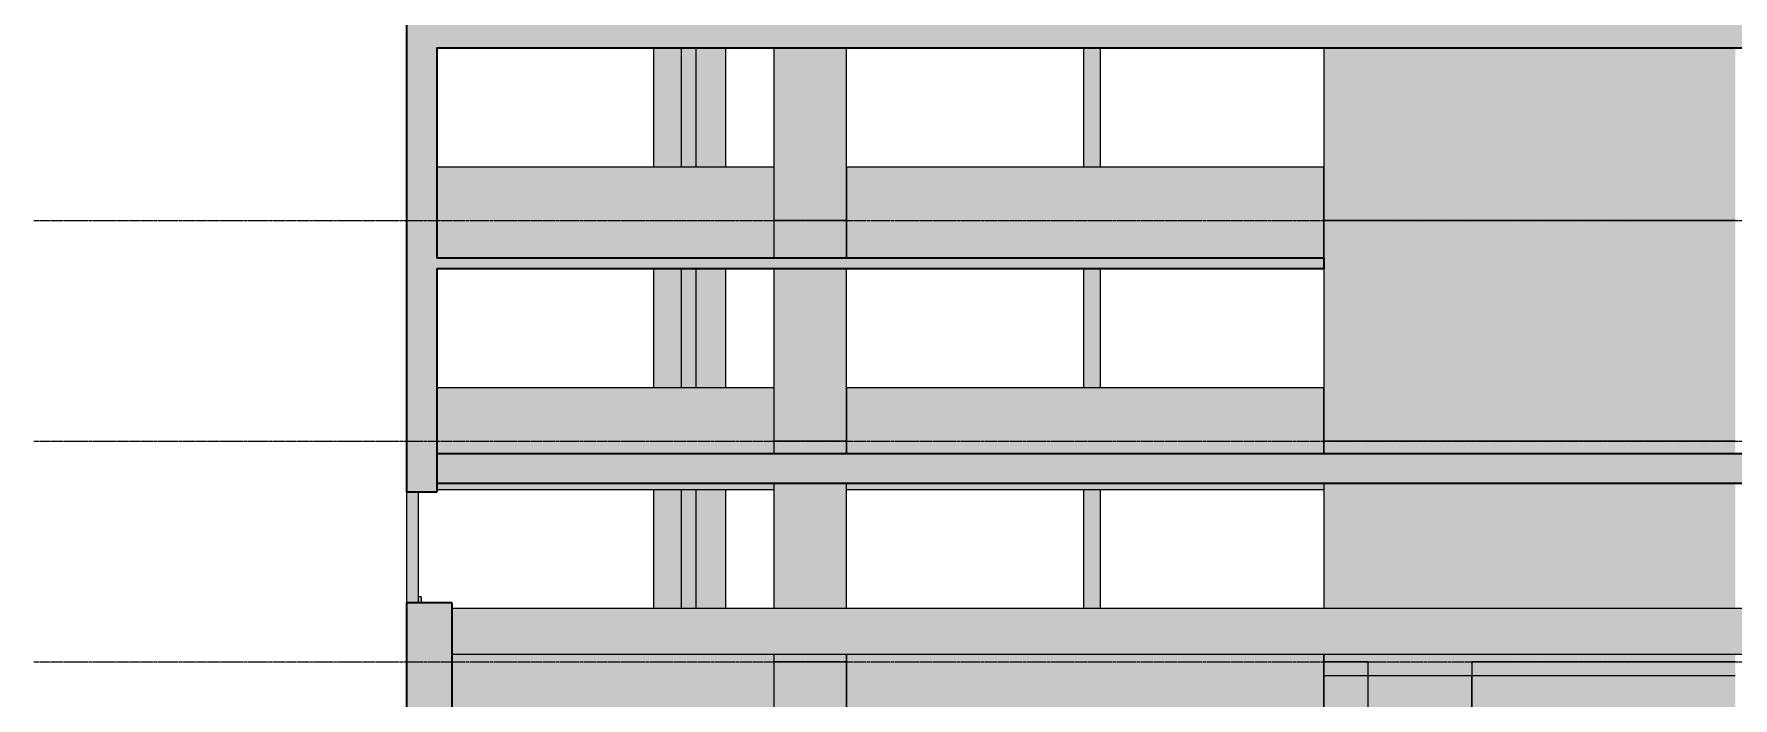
# Model space of a CAD drawing. Extents: x -2131 to 52870, y -3196 to 88043.
# Drawn here: x 34692 to 36910, y 79859 to 80725 of the extents above; entities that cross this region are included whole.
import ezdxf

# ---------------------------------------------------------------- set-up
doc = ezdxf.new("R2010")
doc.units = 0
doc.linetypes.add('Centro', pattern=[3.175, 0.635, -0.47625, 1.5875, -0.47625])
for name, color, linetype, lineweight in [('A-FLOR', 7, 'Continuous', 25), ('A-FLOR-LEVL', 7, 'Continuous', 9), ('S-BEAM', 7, 'Continuous', 25), ('S-COLS', 7, 'Continuous', 25)]:
    doc.layers.add(name, color=color, linetype=linetype, lineweight=lineweight)

msp = doc.modelspace()

# ---------------------------------------------------------------- hatches: boundary and pattern name
at = {"layer": 'A-FLOR', "true_color": 0xc0c0c0}
msp.add_hatch(color=9, dxfattribs=at).paths.add_polyline_path([(35692.048, 80419), (36375.677, 80419), (36375.677, 80433), (35217.909, 80433), (35217.909, 80419), (35657.655, 80419)], flags=0)
at = {"layer": 'S-BEAM', "true_color": 0xc0c0c0}
for points in [[(37863.296, 80707), (37887.416, 80707), (37887.416, 80743.5), (37926.916, 80743.464), (37926.916, 80746), (35179.159, 80746), (35179.159, 80743.5), (35217.909, 80743.5), (35217.909, 80707), (37759.903, 80707)], [(35485.263, 80433), (35657.655, 80433), (35657.655, 80552), (35217.909, 80552), (35217.909, 80433), (35278.477, 80433)], [(35752.655, 80433), (36375.677, 80433), (36375.677, 80552), (35752.655, 80552), (35752.655, 80502.837)], [(35576.405, 80178), (35657.655, 80178), (35657.655, 80264), (35217.909, 80264), (35217.909, 80178), (35536.959, 80178)], [(36375.677, 80178), (36375.677, 80264), (35752.655, 80264), (35752.655, 80178), (36359.581, 80178)], [(36725.976, 80139), (37887.416, 80139), (37887.416, 80178), (35217.909, 80178), (35217.909, 80139), (36622.583, 80139)], [(35588.655, 80131), (35657.655, 80131), (35657.655, 80139), (35217.909, 80139), (35217.909, 80131), (35555.905, 80131)], [(36375.677, 80131), (36375.677, 80139), (35752.655, 80139), (35752.655, 80131), (36312.405, 80131)], [(35237.409, 79916), (37346.417, 79916), (37346.332, 79976), (35237.409, 79976), (35237.409, 79973.357)], [(35485.263, 79831), (35657.655, 79831), (35657.655, 79916), (35237.409, 79916), (35237.409, 79831), (35278.477, 79831)], [(36105.619, 79831), (36375.677, 79831), (36375.677, 79916), (35752.655, 79916), (35752.655, 79831), (35898.834, 79831)], [(36519.19, 79786), (36568.929, 79786), (36568.929, 79888), (36433.406, 79888), (36433.406, 79786)]]:
    msp.add_hatch(color=9, dxfattribs=at).paths.add_polyline_path(points, flags=0)
at = {"layer": 'S-COLS', "true_color": 0xc0c0c0}
h = msp.add_hatch(color=9, dxfattribs=at)
h.paths.add_polyline_path([(35743.744, 80482), (35752.655, 80482), (35752.655, 80707), (35657.655, 80707), (35657.655, 80482), (35692.048, 80482)], flags=0)
h.paths.add_polyline_path([(35692.048, 80746), (35752.655, 80746), (35752.655, 80788), (35657.655, 80788), (35657.655, 80746)], flags=0)
h = msp.add_hatch(color=9, dxfattribs=at)
h.paths.add_polyline_path([(36375.677, 80482), (36912.667, 80482), (36912.667, 80707), (36375.677, 80707), (36375.677, 80502.837)], flags=0)
h.paths.add_polyline_path([(36725.976, 80746), (36912.667, 80746), (36912.667, 80788), (36375.677, 80788), (36375.677, 80746), (36634.228, 80746)], flags=0)
for points in [[(35193.409, 80127.5), (35217.909, 80127.5), (35217.909, 80743.5), (35178.409, 80743.5), (35178.409, 80127.5)], [(35501.155, 80552), (35536.905, 80552), (35536.905, 80707), (35501.155, 80707), (35501.155, 80591.084)], [(35555.905, 80552), (35555.905, 80707), (35536.905, 80707), (35536.905, 80552), (35542.378, 80552)], [(35567.96, 80552), (35594.655, 80552), (35594.655, 80707), (35555.905, 80707), (35555.905, 80552), (35565.626, 80552)], [(36061.905, 80552), (36083.905, 80552), (36083.905, 80707), (36061.905, 80707), (36061.905, 80591.084)], [(35501.155, 80264), (35536.905, 80264), (35536.905, 80419), (35501.155, 80419), (35501.155, 80277.963)], [(35545.597, 80264), (35555.905, 80264), (35555.905, 80419), (35536.905, 80419), (35536.905, 80264), (35542.816, 80264)], [(35576.405, 80264), (35594.655, 80264), (35594.655, 80419), (35555.905, 80419), (35555.905, 80264)], [(36063.405, 80264), (36083.905, 80264), (36083.905, 80419), (36061.905, 80419), (36061.905, 80264)], [(35501.155, 79976), (35536.905, 79976), (35536.905, 80131), (35501.155, 80131), (35501.155, 80061.604)], [(35536.905, 79976), (35555.905, 79976), (35555.905, 80131), (35536.905, 80131), (35536.905, 79986.858)], [(35555.905, 79976), (35594.655, 79976), (35594.655, 80131), (35555.905, 80131), (35555.905, 80061.604)], [(36061.905, 79976), (36083.905, 79976), (36083.905, 80131), (36061.905, 80131), (36061.905, 80061.604)], [(35192.928, 79983), (35193.409, 79983), (35193.409, 80127.5), (35178.409, 80127.5), (35178.409, 79983)], [(35178.409, 79510.004), (35237.409, 79510.004), (35237.409, 79983), (35178.409, 79983), (35178.409, 79532.123)], [(35743.744, 79510.004), (35752.655, 79510.004), (35752.655, 79906), (35657.655, 79906), (35658.002, 79510.004), (35717.896, 79510.004)], [(36375.677, 79510.004), (36433.406, 79510.004), (36433.406, 79888), (36429.266, 79906), (36375.677, 79906), (36375.677, 79532.123)], [(36858.002, 79510.004), (36912.667, 79510.004), (36912.667, 79906), (36589.149, 79906), (36568.929, 79888), (36568.929, 79510.004), (36857.721, 79510.004)]]:
    msp.add_hatch(color=9, dxfattribs=at).paths.add_polyline_path(points, flags=0)
h = msp.add_hatch(color=9, dxfattribs=at)
h.paths.add_polyline_path([(35657.655, 80194), (35752.655, 80194), (35752.655, 80419), (35657.655, 80419), (35657.655, 80238.097)], flags=0)
h.paths.add_polyline_path([(35692.048, 80433), (35752.655, 80433), (35752.655, 80482), (35657.655, 80482), (35657.655, 80433)], flags=0)
h = msp.add_hatch(color=9, dxfattribs=at)
h.paths.add_polyline_path([(36900.463, 80178), (36912.667, 80178), (36912.667, 80194), (36895.591, 80178.798)], flags=0)
h.paths.add_polyline_path([(36375.677, 80178), (36756.452, 80178), (36912.667, 80194), (36912.667, 80482), (36375.677, 80482), (36375.677, 80194)], flags=0)
h = msp.add_hatch(color=9, dxfattribs=at)
h.paths.add_polyline_path([(35657.655, 79906), (35752.655, 79906), (35752.655, 79916), (35657.655, 79916)], flags=0)
h.paths.add_polyline_path([(35692.048, 79976), (35752.655, 79976), (35752.655, 80139), (35657.655, 80139), (35657.655, 79976)], flags=0)
h.paths.add_polyline_path([(35752.655, 80178), (35752.655, 80194), (35657.655, 80194), (35657.655, 80178), (35715.405, 80178)], flags=0)
h = msp.add_hatch(color=9, dxfattribs=at)
h.paths.add_polyline_path([(36519.19, 79888), (36568.929, 79888), (36589.149, 79906), (36912.667, 79906), (36912.667, 79916), (36375.677, 79916), (36375.677, 79906), (36429.266, 79906), (36433.406, 79888), (36467.494, 79888)], flags=0)
h.paths.add_polyline_path([(36667.782, 79976), (36912.667, 79976), (36912.667, 80139), (36375.677, 80139), (36375.677, 79976), (36622.583, 79976)], flags=0)
h.paths.add_polyline_path([(36900.463, 80178), (36895.591, 80178.798), (36912.667, 80194), (36756.452, 80178), (36894.694, 80178)], flags=0)
h = msp.add_hatch(color=9, dxfattribs=at)
h.paths.add_polyline_path([(35178.404, 79540.004), (35178.409, 79540.011), (35178.404, 79540.516)], flags=0)
h.paths.add_polyline_path([(35178.404, 79976), (35178.409, 79976), (35178.404, 79991)], flags=0)
h.paths.add_polyline_path([(35197.404, 79983), (35197.404, 79991), (35193.409, 79991), (35193.409, 79983)], flags=0)

# ---------------------------------------------------------------- linework, layer by layer
at = {"layer": 'A-FLOR', "color": 190, "lineweight": 35, "true_color": 0x8000ff}
for p, q in [((35217.909, 80433), (36375.677, 80433)), ((36375.677, 80419), (35217.909, 80419)), ((36375.677, 80433), (36375.677, 80419))]:
    msp.add_line(p, q, dxfattribs=at)
at = {"layer": 'A-FLOR-LEVL', "linetype": 'Centro'}
for p, q in [((34691.966, 80482), (39504.639, 80482)), ((34691.966, 80194), (39504.639, 80194)), ((34691.966, 79906), (39504.639, 79906))]:
    msp.add_line(p, q, dxfattribs=at)
at = {"layer": 'S-BEAM', "color": 190, "lineweight": 35, "true_color": 0x8000ff}
for p, q in [((35217.909, 80707), (37887.416, 80707)), ((35217.909, 80178), (35217.909, 80139)), ((35217.909, 80178), (37887.416, 80178)), ((35217.909, 80139), (37887.416, 80139))]:
    msp.add_line(p, q, dxfattribs=at)
at = {"layer": 'S-BEAM', "lineweight": 9}
for p, q in [((35217.909, 80552), (35657.655, 80552)), ((35657.655, 80552), (35657.655, 80433)), ((35752.655, 80552), (35752.655, 80433)), ((35752.655, 80552), (36375.677, 80552)), ((36375.677, 80482), (36375.677, 80552)), ((36375.677, 80433), (36375.677, 80482)), ((35217.909, 80264), (35657.655, 80264)), ((35657.655, 80264), (35657.655, 80178)), ((35752.655, 80264), (35752.655, 80178)), ((35752.655, 80264), (36375.677, 80264)), ((36375.677, 80194), (36375.677, 80264)), ((36375.677, 80178), (36375.677, 80194)), ((35217.909, 80131), (35657.655, 80131)), ((35752.655, 80131), (36375.677, 80131)), ((35178.404, 79831), (35178.404, 79976)), ((35237.409, 79976), (37346.417, 79976)), ((35237.409, 79916), (37346.417, 79916)), ((35657.655, 79916), (35657.655, 79831)), ((35752.655, 79916), (35752.655, 79831)), ((36375.677, 79831), (36375.677, 79916)), ((36433.406, 79786), (36433.406, 79888)), ((36568.929, 79888), (36433.406, 79888)), ((36568.929, 79786), (36568.929, 79888))]:
    msp.add_line(p, q, dxfattribs=at)
at = {"layer": 'S-COLS', "color": 190, "lineweight": 35, "true_color": 0x8000ff}
for p, q in [((35178.409, 80743.5), (35178.409, 80127.5)), ((35217.909, 80707), (35217.909, 80433)), ((35217.909, 80419), (35217.909, 80127.5)), ((35217.909, 80127.5), (35178.409, 80127.5))]:
    msp.add_line(p, q, dxfattribs=at)
at = {"layer": 'S-COLS', "lineweight": 9}
for p, q in [((35501.155, 80552), (35501.155, 80707)), ((35536.905, 80707), (35536.905, 80552)), ((35555.905, 80707), (35555.905, 80552)), ((35594.655, 80707), (35594.655, 80552)), ((35657.655, 80707), (35657.655, 80482)), ((35752.655, 80482), (35752.655, 80707)), ((36061.905, 80707), (36061.905, 80552)), ((36083.905, 80707), (36083.905, 80552)), ((36375.677, 80707), (36375.677, 80552)), ((36375.677, 80552), (36375.677, 80482)), ((35657.655, 80482), (35657.655, 80433)), ((35752.655, 80482), (35657.655, 80482)), ((35752.655, 80482), (35657.655, 80482)), ((35752.655, 80433), (35752.655, 80482)), ((36912.667, 80482), (36375.677, 80482)), ((36375.677, 80482), (36375.677, 80433)), ((36912.667, 80482), (36375.677, 80482)), ((35501.155, 80264), (35501.155, 80419)), ((35536.905, 80419), (35536.905, 80264)), ((35555.905, 80419), (35555.905, 80264)), ((35594.655, 80419), (35594.655, 80264)), ((35657.655, 80419), (35657.655, 80194)), ((35752.655, 80194), (35752.655, 80419)), ((36061.905, 80419), (36061.905, 80264)), ((36083.905, 80419), (36083.905, 80264)), ((36375.677, 80419), (36375.677, 80264)), ((36375.677, 80264), (36375.677, 80178)), ((35657.655, 80194), (35657.655, 80178)), ((35752.655, 80194), (35657.655, 80194)), ((35752.655, 80194), (35657.655, 80194)), ((35752.655, 80178), (35752.655, 80194)), ((36375.677, 80194), (36375.677, 80178)), ((36912.667, 80194), (36375.677, 80194)), ((35501.155, 79976), (35501.155, 80131)), ((35536.905, 80131), (35536.905, 79976)), ((35555.905, 80131), (35555.905, 79976)), ((35594.655, 80131), (35594.655, 79976)), ((35657.655, 80139), (35657.655, 79976)), ((35752.655, 79976), (35752.655, 80139)), ((36061.905, 80131), (36061.905, 79976)), ((36083.905, 80131), (36083.905, 79976)), ((36375.677, 80139), (36375.677, 79976)), ((35178.409, 80127.5), (35178.409, 79983)), ((35193.409, 80127.5), (35193.409, 79983)), ((35178.404, 79991), (35178.404, 79976)), ((35197.404, 79991), (35193.409, 79991)), ((35197.404, 79991), (35197.404, 79983)), ((35657.655, 79916), (35657.655, 79906)), ((35752.655, 79906), (35752.655, 79916)), ((36375.677, 79916), (36375.677, 79888)), ((35657.655, 79906), (35657.655, 79510.004)), ((35752.655, 79906), (35657.655, 79906)), ((35752.655, 79906), (35657.655, 79906)), ((35752.655, 79510.004), (35752.655, 79906)), ((36375.677, 79906), (36375.677, 79510.004)), ((36433.406, 79906), (36375.677, 79906)), ((36433.406, 79888), (36375.677, 79888)), ((36433.406, 79510.004), (36433.406, 79906)), ((36568.929, 79888), (36433.406, 79888)), ((36568.929, 79906), (36568.929, 79510.004)), ((36912.667, 79906), (36568.929, 79906)), ((36912.667, 79888), (36568.929, 79888))]:
    msp.add_line(p, q, dxfattribs=at)
at = {"layer": 'S-COLS', "color": 66, "lineweight": 35, "true_color": 0x578d05}
for p, q in [((35178.409, 79983), (35178.409, 79510.004)), ((35237.409, 79983), (35178.409, 79983)), ((35237.409, 79983), (35237.409, 79510.004))]:
    msp.add_line(p, q, dxfattribs=at)

doc.saveas('drawing.dxf')
